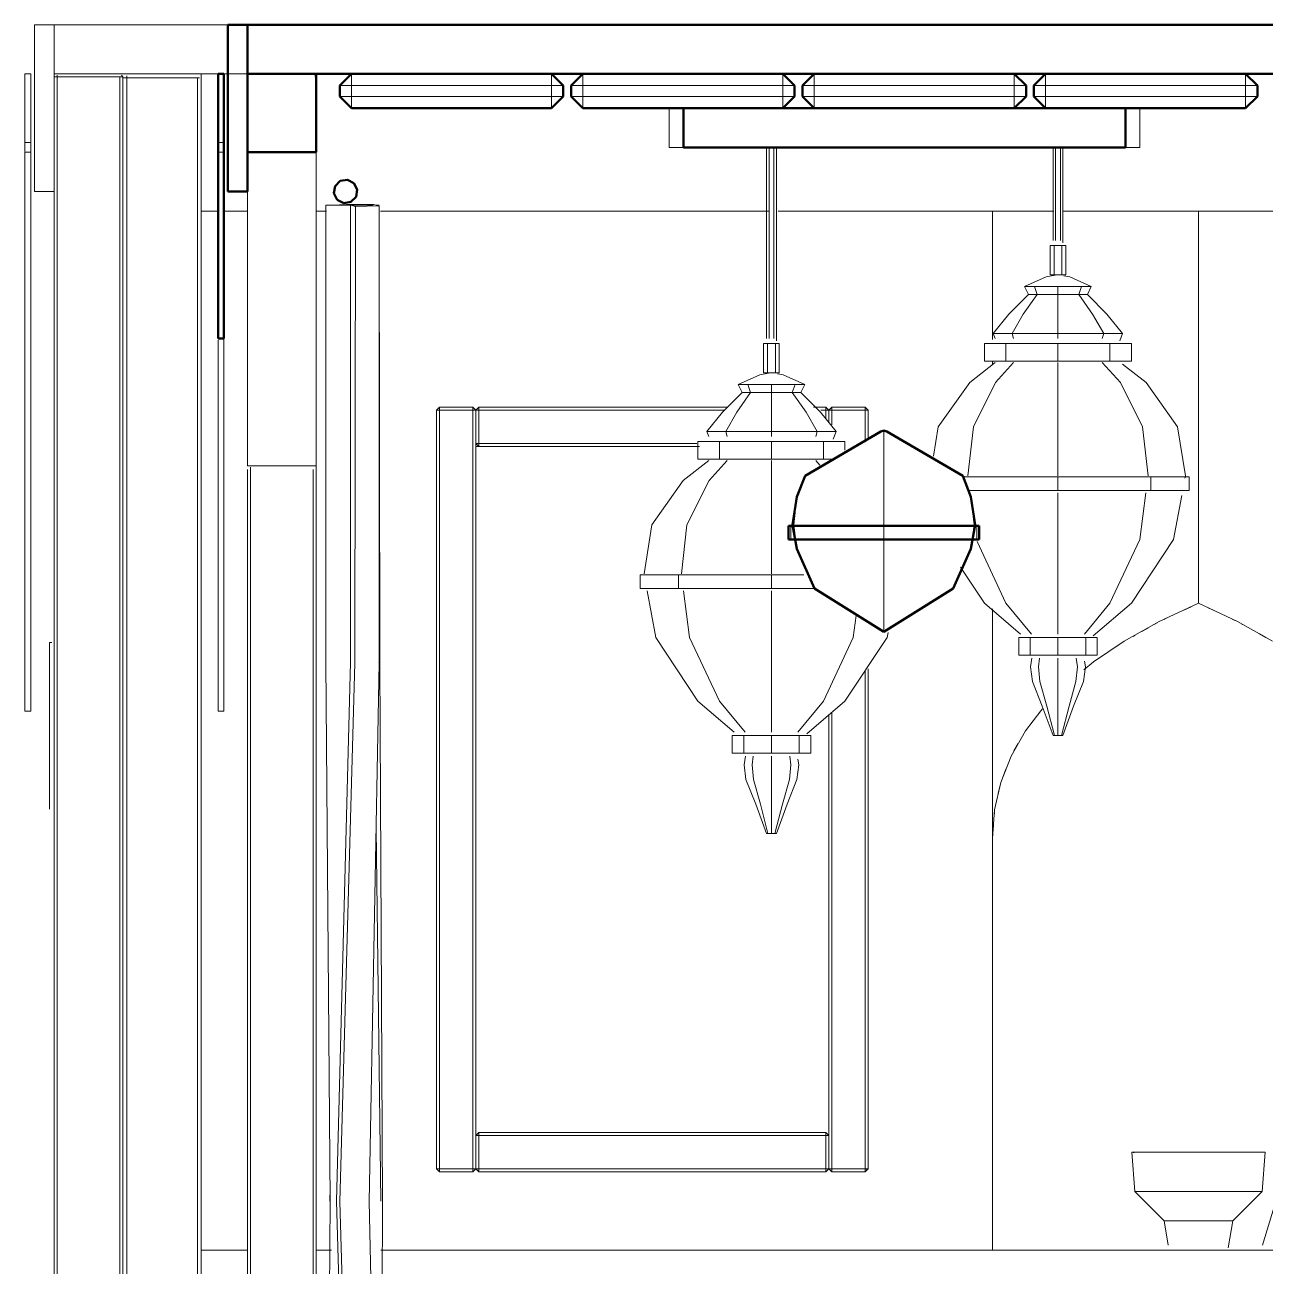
# Model space of a CAD drawing. Header units: metres. Extents: x 10 to 831, y 10 to 584.
# Drawn here: x 300.1 to 363.4, y 174.2 to 237.5 of the extents above; entities that cross this region are included whole.
import ezdxf

# ---------------------------------------------------------------- set-up
doc = ezdxf.new("R2010")
doc.units = ezdxf.units.M
doc.layers.add('CUT', color=7, linetype='Continuous', lineweight=50)
doc.layers.add('VIS', color=8, linetype='Continuous', lineweight=13)

msp = doc.modelspace()

# ---------------------------------------------------------------- linework, layer by layer
at = {"layer": 'CUT'}
for p, q in [((310.5, 229), (310.5, 237.5)), ((310.5, 237.5), (311.5, 237.5)), ((311.5, 237.5), (311.5, 229)), ((380, 237.5), (311.5, 237.5)), ((311.5, 237.5), (311.5, 235)), ((310, 235), (310, 221.5)), ((310.3, 235), (310, 235)), ((310.3, 221.5), (310.3, 235)), ((311.5, 235), (311.5, 231)), ((315, 235), (311.5, 235)), ((311.5, 231), (311.5, 235)), ((311.5, 235), (315, 235)), ((311.5, 235), (380, 235)), ((315, 231), (315, 235)), ((315, 235), (315, 231)), ((316.8, 235), (316.2, 234.4)), ((327, 235), (316.8, 235)), ((327.6, 234.4), (327, 235)), ((328, 234.4), (328.6, 235)), ((328.6, 235), (338.8, 235)), ((338.8, 235), (339.4, 234.4)), ((339.8, 234.4), (340.4, 235)), ((340.4, 235), (350.6, 235)), ((350.6, 235), (351.2, 234.4)), ((352.2, 235), (351.6, 234.4)), ((362.4, 235), (352.2, 235)), ((363, 234.4), (362.4, 235)), ((316.2, 234.4), (316.2, 233.85)), ((327.6, 233.85), (327.6, 234.4)), ((328, 233.85), (328, 234.4)), ((339.4, 234.4), (339.4, 233.85)), ((339.8, 233.85), (339.8, 234.4)), ((351.2, 234.4), (351.2, 233.85)), ((351.6, 234.4), (351.6, 233.85)), ((363, 233.85), (363, 234.4)), ((316.2, 233.85), (316.8, 233.25)), ((327, 233.25), (327.6, 233.85)), ((328.6, 233.25), (328, 233.85)), ((339.4, 233.85), (338.8, 233.25)), ((340.4, 233.25), (339.8, 233.85)), ((351.2, 233.85), (350.6, 233.25)), ((351.6, 233.85), (352.2, 233.25)), ((362.4, 233.25), (363, 233.85)), ((316.8, 233.25), (327, 233.25)), ((338.8, 233.25), (328.6, 233.25)), ((333.734, 231.25), (333.734, 233.25)), ((333.734, 233.25), (333.918, 233.25)), ((333.918, 233.25), (334.213, 233.25)), ((334.213, 233.25), (334.492, 233.25)), ((334.492, 233.25), (337.468, 233.25)), ((337.468, 233.25), (344.204, 233.25)), ((350.6, 233.25), (340.4, 233.25)), ((344.204, 233.25), (354.287, 233.25)), ((352.2, 233.25), (362.4, 233.25)), ((354.287, 233.25), (355.111, 233.25)), ((355.111, 233.25), (355.661, 233.25)), ((355.661, 233.25), (356.082, 233.25)), ((356.082, 233.25), (356.266, 233.25)), ((356.266, 233.25), (356.266, 231.25)), ((333.796, 231.25), (333.734, 231.25)), ((334.213, 231.25), (333.796, 231.25)), ((334.657, 231.25), (334.213, 231.25)), ((337, 231.25), (334.657, 231.25)), ((353, 231.25), (337, 231.25)), ((355.343, 231.25), (353, 231.25)), ((355.787, 231.25), (355.343, 231.25)), ((356.204, 231.25), (355.787, 231.25)), ((356.266, 231.25), (356.204, 231.25)), ((311.5, 231), (315, 231)), ((315, 231), (311.5, 231)), ((315.965, 229.273), (315.907, 228.906)), ((316.228, 229.535), (315.965, 229.273)), ((316.594, 229.593), (316.228, 229.535)), ((316.924, 229.424), (316.594, 229.593)), ((317.093, 229.094), (316.924, 229.424)), ((311.5, 229), (310.5, 229)), ((315.907, 228.906), (316.076, 228.576)), ((316.076, 228.576), (316.406, 228.407)), ((316.772, 228.466), (317.035, 228.727)), ((317.035, 228.727), (317.093, 229.094)), ((316.406, 228.407), (316.772, 228.466)), ((310, 221.5), (310.3, 221.5)), ((339.933, 214.5), (343.796, 216.75)), ((343.796, 216.75), (343.952, 216.801)), ((343.952, 216.801), (344.109, 216.75)), ((344.109, 216.75), (347.971, 214.5)), ((339.517, 213.423), (339.933, 214.5)), ((347.971, 214.5), (348.387, 213.423)), ((339.289, 212), (339.517, 213.423)), ((348.387, 213.423), (348.615, 212)), ((339.089, 211.25), (339.089, 211.95)), ((339.089, 211.95), (339.517, 211.95)), ((339.517, 210.766), (339.289, 212)), ((339.517, 211.95), (343.952, 211.95)), ((343.952, 211.95), (348.387, 211.95)), ((348.615, 212), (348.387, 210.766)), ((348.387, 211.95), (348.815, 211.95)), ((348.815, 211.95), (348.815, 211.25)), ((339.517, 211.25), (339.089, 211.25)), ((343.952, 211.25), (339.517, 211.25)), ((348.387, 211.25), (343.952, 211.25)), ((348.815, 211.25), (348.387, 211.25)), ((340.416, 208.75), (339.517, 210.766)), ((348.387, 210.766), (347.489, 208.75)), ((343.952, 206.536), (340.416, 208.75)), ((347.489, 208.75), (343.952, 206.536))]:
    msp.add_line(p, q, dxfattribs=at)
at = {"layer": 'VIS'}
for p, q in [((300.643, 237.5), (300.643, 229)), ((300.643, 237.5), (301.643, 237.5)), ((301.643, 237.5), (370.143, 237.5)), ((301.643, 237.5), (301.643, 235)), ((301.643, 237.5), (301.643, 237.5)), ((301.643, 229), (301.643, 237.5)), ((310.5, 229), (310.5, 237.5)), ((311.5, 237.5), (310.5, 237.5)), ((310.5, 237.5), (310.5, 237.5)), ((310.5, 229), (310.5, 237.5)), ((311.5, 237.5), (310.5, 237.5)), ((380, 237.5), (311.5, 237.5)), ((311.5, 235.278), (311.5, 237.5)), ((311.5, 237.5), (311.5, 237.5)), ((311.5, 235.25), (311.5, 237.5)), ((311.5, 237.5), (311.5, 237.5)), ((311.5, 229), (311.5, 237.5)), ((380, 237.5), (311.5, 237.5)), ((311.5, 235), (311.5, 237.5)), ((300.143, 231.5), (300.143, 235)), ((300.143, 235), (300.143, 235)), ((300.443, 235), (300.143, 235)), ((300.443, 235), (300.293, 235)), ((300.443, 231.5), (300.443, 235)), ((300.443, 235), (300.443, 235)), ((300.443, 235), (300.443, 235)), ((300.443, 235), (300.443, 235)), ((300.443, 235), (300.443, 235)), ((300.443, 235), (300.443, 235)), ((300.443, 235), (300.443, 235)), ((300.443, 235), (300.443, 235)), ((300.443, 235), (300.443, 235)), ((300.443, 235), (300.443, 235)), ((300.443, 235), (300.443, 235)), ((300.443, 235), (300.443, 235)), ((300.443, 235), (300.443, 231.5)), ((300.443, 235), (300.443, 235)), ((301.643, 235), (301.643, 235)), ((311.429, 235), (301.643, 235)), ((301.793, 234.85), (301.793, 234.925)), ((305.143, 234.85), (305.068, 234.925)), ((305.143, 234.85), (305.068, 234.925)), ((305.343, 234.8), (305.343, 234.9)), ((309.143, 235), (311.522, 235)), ((309.143, 235), (309.143, 228)), ((310, 235), (310, 221.5)), ((310, 235), (310, 235)), ((310, 235), (310, 235)), ((310, 235), (310, 235)), ((310, 235), (310, 235)), ((310, 235), (310, 235)), ((310, 235), (310, 235)), ((310, 235), (310, 231.5)), ((310.3, 235), (310, 235)), ((310.3, 235), (310, 235)), ((310.3, 235), (310.3, 221.5)), ((310.3, 235), (310.3, 235)), ((310.3, 235), (310.3, 235)), ((310.3, 235), (310.3, 235)), ((310.3, 235), (310.3, 235)), ((310.3, 235), (310.3, 235)), ((310.3, 235), (310.3, 231.5)), ((310.3, 235), (310.3, 235)), ((311.5, 235), (311.5, 235)), ((311.5, 235), (311.5, 231)), ((311.5, 235), (315, 235)), ((311.5, 231), (311.5, 235)), ((311.5, 235), (311.5, 235)), ((311.5, 235), (315, 235)), ((380, 235), (311.5, 235)), ((315, 235), (314.865, 235)), ((315, 234.85), (314.925, 234.925)), ((315, 231), (315, 235)), ((315, 217), (315, 235)), ((315, 235), (315, 235)), ((315, 235), (315, 231)), ((315.013, 235), (316.895, 235)), ((316.698, 235), (315.067, 235)), ((315.152, 235), (316.78, 235)), ((316.2, 234.4), (316.8, 235)), ((316.2, 234.4), (316.8, 235)), ((316.8, 235), (316.8, 234.4)), ((316.8, 235), (316.8, 235)), ((316.8, 235), (327, 235)), ((327, 235), (316.8, 235)), ((327, 235), (327.6, 234.4)), ((327, 234.4), (327, 235)), ((327, 235), (327, 235)), ((327.6, 234.4), (327, 235)), ((327.057, 235), (328.688, 235)), ((328.491, 235), (327.111, 235)), ((327.17, 235), (328.547, 235)), ((328, 234.4), (328.6, 235)), ((328, 234.4), (328.6, 235)), ((328.6, 235), (328.6, 234.4)), ((328.6, 235), (338.8, 235)), ((328.6, 235), (328.6, 235)), ((338.8, 235), (328.6, 235)), ((338.8, 235), (339.4, 234.4)), ((338.8, 234.4), (338.8, 235)), ((338.8, 235), (338.8, 235)), ((339.4, 234.4), (338.8, 235)), ((338.85, 235), (340.481, 235)), ((340.284, 235), (338.904, 235)), ((338.938, 235), (340.315, 235)), ((339.8, 234.4), (340.4, 235)), ((339.8, 234.4), (340.4, 235)), ((340.4, 235), (340.4, 234.4)), ((340.4, 235), (340.4, 235)), ((340.4, 235), (350.6, 235)), ((350.6, 235), (340.4, 235)), ((350.6, 235), (351.2, 234.4)), ((350.6, 234.4), (350.6, 235)), ((350.6, 235), (350.6, 235)), ((351.2, 234.4), (350.6, 235)), ((350.643, 235), (352.274, 235)), ((352.077, 235), (350.697, 235)), ((350.705, 235), (352.082, 235)), ((351.6, 234.4), (352.2, 235)), ((351.6, 234.4), (352.2, 235)), ((352.2, 235), (352.2, 234.4)), ((352.2, 235), (352.2, 235)), ((352.2, 235), (362.4, 235)), ((362.4, 235), (352.2, 235)), ((362.4, 235), (363, 234.4)), ((362.4, 234.4), (362.4, 235)), ((362.4, 235), (362.4, 235)), ((363, 234.4), (362.4, 235)), ((362.436, 235), (364.067, 235)), ((362.473, 235), (364.1, 235)), ((363.87, 235), (362.49, 235)), ((301.643, 234.85), (301.793, 234.85)), ((301.643, 234.85), (301.643, 125.15)), ((301.793, 234.85), (304.993, 234.85)), ((301.793, 125.15), (301.793, 234.85)), ((304.993, 234.85), (305.143, 234.85)), ((304.993, 234.85), (304.993, 125.15)), ((305.143, 234.85), (305.068, 234.85)), ((305.143, 234.85), (305.068, 234.85)), ((305.143, 234.85), (305.143, 234.85)), ((305.143, 125.15), (305.143, 234.85)), ((305.143, 234.85), (305.143, 234.725)), ((305.143, 234.85), (305.143, 234.85)), ((305.143, 234.85), (305.143, 234.725)), ((305.143, 234.8), (305.343, 234.8)), ((305.143, 234.8), (305.143, 125.2)), ((305.343, 234.8), (308.943, 234.8)), ((305.343, 125.2), (305.343, 234.8)), ((308.943, 234.8), (309.043, 234.8)), ((308.943, 234.8), (308.943, 125.2)), ((315, 234.85), (314.925, 234.85)), ((315, 234.85), (315, 234.85)), ((315, 234.85), (315, 125.15)), ((315, 125.15), (315, 234.85)), ((316.8, 234.4), (316.2, 234.4)), ((316.2, 233.85), (316.2, 234.4)), ((316.2, 234.4), (316.2, 234.4)), ((316.2, 233.85), (316.2, 234.4)), ((316.4, 234.6), (316.3, 234.5)), ((316.4, 234.6), (316.3, 234.5)), ((316.4, 234.6), (316.5, 234.7)), ((316.4, 234.6), (316.5, 234.7)), ((327, 234.4), (316.8, 234.4)), ((316.8, 234.4), (316.8, 233.85)), ((327.6, 234.4), (327, 234.4)), ((327, 233.85), (327, 234.4)), ((327.6, 234.4), (327.3, 234.7)), ((327.6, 234.4), (327.3, 234.7)), ((327.4, 234.6), (327.6, 234.4)), ((327.4, 234.6), (327.6, 234.4)), ((327.6, 234.4), (327.5, 234.4)), ((327.6, 234.4), (327.5, 234.4)), ((327.6, 234.4), (327.6, 233.85)), ((327.6, 234.4), (327.6, 234.4)), ((327.6, 234.4), (327.6, 233.85)), ((327.6, 234.4), (327.6, 234.4)), ((327.6, 233.85), (327.6, 234.4)), ((327.6, 234.4), (327.6, 234.4)), ((327.6, 233.85), (327.6, 234.4)), ((327.6, 234.4), (327.6, 233.85)), ((327.6, 233.85), (327.6, 234.4)), ((328.6, 234.4), (328, 234.4)), ((328, 233.85), (328, 234.4)), ((328, 234.4), (328, 234.4)), ((328, 233.85), (328, 234.4)), ((328.2, 234.6), (328.1, 234.5)), ((328.2, 234.6), (328.1, 234.5)), ((328.2, 234.6), (328.3, 234.7)), ((328.2, 234.6), (328.3, 234.7)), ((328.6, 234.4), (328.6, 233.85)), ((338.8, 234.4), (328.6, 234.4)), ((339.4, 234.4), (338.8, 234.4)), ((338.8, 233.85), (338.8, 234.4)), ((339.4, 234.4), (339.1, 234.7)), ((339.4, 234.4), (339.1, 234.7)), ((339.2, 234.6), (339.4, 234.4)), ((339.2, 234.6), (339.4, 234.4)), ((339.4, 234.4), (339.3, 234.4)), ((339.4, 234.4), (339.3, 234.4)), ((339.4, 234.4), (339.4, 234.4)), ((339.4, 234.4), (339.4, 233.85)), ((339.4, 233.85), (339.4, 234.4)), ((339.4, 234.4), (339.4, 233.85)), ((339.4, 234.4), (339.4, 234.4)), ((339.4, 234.4), (339.4, 233.85)), ((339.4, 234.4), (339.4, 234.4)), ((339.4, 233.85), (339.4, 234.4)), ((339.4, 233.85), (339.4, 234.4)), ((340.4, 234.4), (339.8, 234.4)), ((339.8, 233.85), (339.8, 234.4)), ((339.8, 234.4), (339.8, 234.4)), ((339.8, 233.85), (339.8, 234.4)), ((340, 234.6), (339.9, 234.5)), ((340, 234.6), (339.9, 234.5)), ((340, 234.6), (340.1, 234.7)), ((340, 234.6), (340.1, 234.7)), ((350.6, 234.4), (340.4, 234.4)), ((340.4, 234.4), (340.4, 233.85)), ((351.2, 234.4), (350.6, 234.4)), ((350.6, 233.85), (350.6, 234.4)), ((351.2, 234.4), (350.9, 234.7)), ((351.2, 234.4), (350.9, 234.7)), ((351, 234.6), (351.2, 234.4)), ((351, 234.6), (351.2, 234.4)), ((351.2, 234.4), (351.1, 234.4)), ((351.2, 234.4), (351.1, 234.4)), ((351.2, 234.4), (351.2, 234.4)), ((351.2, 234.4), (351.2, 233.85)), ((351.2, 234.4), (351.2, 234.4)), ((351.2, 234.4), (351.2, 233.85)), ((351.2, 233.85), (351.2, 234.4)), ((351.2, 233.85), (351.2, 234.4)), ((351.2, 234.4), (351.2, 233.85)), ((351.2, 234.4), (351.2, 234.4)), ((351.2, 233.85), (351.2, 234.4)), ((352.2, 234.4), (351.6, 234.4)), ((351.6, 233.85), (351.6, 234.4)), ((351.6, 234.4), (351.6, 234.4)), ((351.6, 233.85), (351.6, 234.4)), ((351.8, 234.6), (351.7, 234.5)), ((351.8, 234.6), (351.7, 234.5)), ((351.8, 234.6), (351.9, 234.7)), ((351.8, 234.6), (351.9, 234.7)), ((362.4, 234.4), (352.2, 234.4)), ((352.2, 234.4), (352.2, 233.85)), ((363, 234.4), (362.4, 234.4)), ((362.4, 233.85), (362.4, 234.4)), ((363, 234.4), (362.7, 234.7)), ((363, 234.4), (362.7, 234.7)), ((362.8, 234.6), (363, 234.4)), ((362.8, 234.6), (363, 234.4)), ((363, 234.4), (362.9, 234.4)), ((363, 234.4), (362.9, 234.4)), ((363, 234.4), (363, 233.85)), ((363, 234.4), (363, 234.4)), ((363, 234.4), (363, 234.4)), ((363, 234.4), (363, 233.85)), ((363, 233.85), (363, 234.4)), ((363, 234.4), (363, 234.4)), ((363, 234.4), (363, 233.85)), ((363, 233.85), (363, 234.4)), ((363, 233.85), (363, 234.4)), ((316.8, 233.25), (316.2, 233.85)), ((316.2, 233.85), (316.8, 233.85)), ((316.2, 233.85), (316.2, 233.85)), ((316.2, 233.85), (316.8, 233.25)), ((316.4, 233.65), (316.3, 233.75)), ((316.4, 233.65), (316.3, 233.75)), ((316.4, 233.65), (316.5, 233.55)), ((316.4, 233.65), (316.5, 233.55)), ((316.8, 233.85), (316.8, 233.25)), ((316.8, 233.85), (327, 233.85)), ((327, 233.25), (327, 233.85)), ((327, 233.85), (327.6, 233.85)), ((327.6, 233.85), (327, 233.25)), ((327.6, 233.85), (327, 233.25)), ((327.6, 233.85), (327.3, 233.55)), ((327.6, 233.85), (327.3, 233.55)), ((327.4, 233.65), (327.6, 233.85)), ((327.4, 233.65), (327.6, 233.85)), ((327.6, 233.85), (327.5, 233.85)), ((327.6, 233.85), (327.5, 233.85)), ((327.6, 233.85), (327.6, 233.85)), ((327.6, 233.85), (327.6, 233.85)), ((327.6, 233.85), (327.6, 233.85)), ((328.6, 233.25), (328, 233.85)), ((328, 233.85), (328.6, 233.85)), ((328, 233.85), (328, 233.85)), ((328, 233.85), (328.6, 233.25)), ((328.2, 233.65), (328.1, 233.75)), ((328.2, 233.65), (328.1, 233.75)), ((328.2, 233.65), (328.3, 233.55)), ((328.2, 233.65), (328.3, 233.55)), ((328.6, 233.85), (328.6, 233.25)), ((328.6, 233.85), (338.8, 233.85)), ((338.8, 233.25), (338.8, 233.85)), ((338.8, 233.85), (339.4, 233.85)), ((339.4, 233.85), (338.8, 233.25)), ((339.4, 233.85), (338.8, 233.25)), ((339.4, 233.85), (339.1, 233.55)), ((339.4, 233.85), (339.1, 233.55)), ((339.2, 233.65), (339.4, 233.85)), ((339.2, 233.65), (339.4, 233.85)), ((339.4, 233.85), (339.3, 233.85)), ((339.4, 233.85), (339.3, 233.85)), ((339.4, 233.85), (339.4, 233.85)), ((339.4, 233.85), (339.4, 233.85)), ((339.4, 233.85), (339.4, 233.85)), ((340.4, 233.25), (339.8, 233.85)), ((339.8, 233.85), (340.4, 233.85)), ((339.8, 233.85), (339.8, 233.85)), ((339.8, 233.85), (340.4, 233.25)), ((340, 233.65), (339.9, 233.75)), ((340, 233.65), (339.9, 233.75)), ((340, 233.65), (340.1, 233.55)), ((340, 233.65), (340.1, 233.55)), ((340.4, 233.85), (340.4, 233.25)), ((340.4, 233.85), (350.6, 233.85)), ((350.6, 233.25), (350.6, 233.85)), ((350.6, 233.85), (351.2, 233.85)), ((351.2, 233.85), (350.6, 233.25)), ((351.2, 233.85), (350.6, 233.25)), ((351.2, 233.85), (350.9, 233.55)), ((351.2, 233.85), (350.9, 233.55)), ((351, 233.65), (351.2, 233.85)), ((351, 233.65), (351.2, 233.85)), ((351.2, 233.85), (351.1, 233.85)), ((351.2, 233.85), (351.1, 233.85)), ((351.2, 233.85), (351.2, 233.85)), ((351.2, 233.85), (351.2, 233.85)), ((351.2, 233.85), (351.2, 233.85)), ((352.2, 233.25), (351.6, 233.85)), ((351.6, 233.85), (352.2, 233.85)), ((351.6, 233.85), (351.6, 233.85)), ((351.6, 233.85), (352.2, 233.25)), ((351.8, 233.65), (351.7, 233.75)), ((351.8, 233.65), (351.7, 233.75)), ((351.8, 233.65), (351.9, 233.55)), ((351.8, 233.65), (351.9, 233.55)), ((352.2, 233.85), (352.2, 233.25)), ((352.2, 233.85), (362.4, 233.85)), ((362.4, 233.25), (362.4, 233.85)), ((362.4, 233.85), (363, 233.85)), ((363, 233.85), (362.4, 233.25)), ((363, 233.85), (362.4, 233.25)), ((363, 233.85), (362.7, 233.55)), ((363, 233.85), (362.7, 233.55)), ((362.8, 233.65), (363, 233.85)), ((362.8, 233.65), (363, 233.85)), ((363, 233.85), (362.9, 233.85)), ((363, 233.85), (362.9, 233.85)), ((363, 233.85), (363, 233.85)), ((363, 233.85), (363, 233.85)), ((363, 233.85), (363, 233.85)), ((327, 233.25), (316.8, 233.25)), ((316.8, 233.25), (316.8, 233.25)), ((327, 233.25), (316.8, 233.25)), ((327, 233.25), (327, 233.25)), ((332.935, 233.25), (328.6, 233.25)), ((328.6, 233.25), (328.6, 233.25)), ((338.8, 233.25), (328.6, 233.25)), ((333, 231.25), (333, 233.25)), ((333, 233.25), (333.013, 233.25)), ((333.231, 233.25), (333, 233.25)), ((333.734, 233.25), (333.231, 233.25)), ((333.734, 233.25), (333.918, 233.25)), ((333.734, 231.25), (333.734, 233.25)), ((333.762, 233.25), (333.914, 233.25)), ((333.914, 233.25), (335.022, 233.25)), ((333.918, 233.25), (334.213, 233.25)), ((334.213, 233.25), (334.492, 233.25)), ((334.492, 233.25), (337.468, 233.25)), ((335.022, 233.25), (336.266, 233.25)), ((338.8, 233.25), (336.378, 233.25)), ((337.468, 233.25), (344.204, 233.25)), ((338.8, 233.25), (338.8, 233.25)), ((339.025, 233.25), (340.293, 233.25)), ((350.6, 233.25), (340.4, 233.25)), ((340.4, 233.25), (340.4, 233.25)), ((350.6, 233.25), (340.4, 233.25)), ((344.204, 233.25), (354.287, 233.25)), ((350.6, 233.25), (350.6, 233.25)), ((350.745, 233.25), (351.667, 233.25)), ((351.667, 233.25), (352.172, 233.25)), ((353.475, 233.25), (352.2, 233.25)), ((352.2, 233.25), (352.2, 233.25)), ((362.4, 233.25), (352.2, 233.25)), ((353.817, 233.25), (354.978, 233.25)), ((355.111, 233.25), (354.287, 233.25)), ((354.978, 233.25), (356.087, 233.25)), ((355.661, 233.25), (355.111, 233.25)), ((356.082, 233.25), (355.661, 233.25)), ((356.266, 233.25), (356.082, 233.25)), ((356.087, 233.25), (356.276, 233.25)), ((356.77, 233.25), (356.266, 233.25)), ((356.266, 231.25), (356.266, 233.25)), ((357, 233.25), (356.77, 233.25)), ((362.4, 233.25), (356.918, 233.25)), ((357, 233.25), (357, 231.25)), ((362.4, 233.25), (362.4, 233.25)), ((300.143, 231.043), (300.143, 231.5)), ((300.443, 231.5), (300.143, 231.5)), ((300.443, 231.5), (300.293, 231.5)), ((300.443, 228.912), (300.443, 231.5)), ((300.443, 231.5), (300.443, 228.912)), ((310, 231.5), (310, 231.005)), ((310.3, 231.5), (310, 231.5)), ((310.3, 231.5), (310.3, 228.912)), ((333, 231.25), (333.231, 231.25)), ((333.231, 231.25), (333.734, 231.25)), ((333.914, 231.25), (333.724, 231.25)), ((333.734, 231.25), (333.796, 231.25)), ((333.796, 231.25), (334.213, 231.25)), ((335.022, 231.25), (333.914, 231.25)), ((334.213, 231.25), (334.657, 231.25)), ((334.657, 231.25), (337, 231.25)), ((336.515, 231.25), (335.022, 231.25)), ((337.929, 231.25), (336.515, 231.25)), ((353, 231.25), (337, 231.25)), ((337.969, 221.5), (337.969, 231.25)), ((337.969, 231.25), (338.031, 231.25)), ((338.094, 231.25), (337.969, 231.25)), ((338.094, 221.5), (338.094, 231.25)), ((338.344, 231.25), (338.094, 231.25)), ((338.344, 221.5), (338.344, 231.25)), ((338.469, 231.25), (338.344, 231.25)), ((340.408, 231.25), (338.448, 231.25)), ((338.469, 231.25), (338.469, 221.375)), ((342.659, 231.25), (340.408, 231.25)), ((345, 231.25), (342.659, 231.25)), ((347.341, 231.25), (345, 231.25)), ((349.592, 231.25), (347.341, 231.25)), ((351.667, 231.25), (349.592, 231.25)), ((352.475, 231.25), (351.667, 231.25)), ((352.579, 226.5), (352.579, 231.25)), ((352.579, 231.25), (352.642, 231.25)), ((352.704, 231.25), (352.579, 231.25)), ((352.704, 226.5), (352.704, 231.25)), ((352.954, 231.25), (352.704, 231.25)), ((352.954, 226.5), (352.954, 231.25)), ((353.079, 231.25), (352.954, 231.25)), ((353.485, 231.25), (352.98, 231.25)), ((355.343, 231.25), (353, 231.25)), ((353.079, 231.25), (353.079, 226.375)), ((354.978, 231.25), (353.485, 231.25)), ((356.087, 231.25), (354.978, 231.25)), ((355.343, 231.25), (355.787, 231.25)), ((355.787, 231.25), (356.204, 231.25)), ((356.238, 231.25), (356.087, 231.25)), ((356.266, 231.25), (356.204, 231.25)), ((356.266, 231.25), (356.77, 231.25)), ((356.77, 231.25), (357, 231.25)), ((357, 231.25), (356.987, 231.25)), ((300.143, 231), (300.143, 202.5)), ((300.443, 231), (300.143, 231)), ((300.443, 231), (300.293, 231)), ((300.443, 231), (300.443, 231)), ((300.443, 231), (300.443, 202.5)), ((300.443, 228.983), (300.443, 231)), ((300.443, 231), (300.443, 231)), ((300.443, 231), (300.443, 231)), ((300.443, 231), (300.443, 228.1)), ((300.443, 231), (300.443, 231)), ((300.443, 231), (300.443, 231)), ((310, 231), (310, 228.1)), ((310, 231), (310.3, 231)), ((310.3, 231), (310.3, 231)), ((310.3, 231), (310.3, 228.1)), ((310.3, 231), (310.3, 231)), ((310.3, 231), (310.3, 231)), ((311.5, 231), (315, 231)), ((311.5, 229.745), (311.5, 231)), ((311.5, 231), (315, 231)), ((315, 231), (315, 229.745)), ((311.5, 228.414), (311.5, 229.745)), ((315, 229.745), (315, 228.414)), ((315.907, 228.906), (315.965, 229.273)), ((315.965, 229.273), (315.907, 228.906)), ((315.965, 229.273), (316.228, 229.535)), ((316.228, 229.535), (315.965, 229.273)), ((315.965, 229.273), (315.965, 229.273)), ((316.228, 229.535), (316.594, 229.593)), ((316.594, 229.593), (316.228, 229.535)), ((316.228, 229.535), (316.228, 229.535)), ((316.594, 229.593), (316.924, 229.424)), ((316.594, 229.593), (316.594, 229.593)), ((316.924, 229.424), (316.594, 229.593)), ((316.924, 229.424), (317.093, 229.094)), ((316.924, 229.424), (316.924, 229.424)), ((317.093, 229.094), (316.924, 229.424)), ((300.443, 226.5), (300.443, 228.912)), ((300.443, 228.912), (300.443, 226.5)), ((300.443, 202.5), (300.443, 228.856)), ((301.643, 229), (300.643, 229)), ((300.643, 229), (300.643, 229)), ((310.3, 228.912), (310.3, 226.5)), ((310.3, 202.5), (310.3, 228.856)), ((310.5, 229), (311.375, 229)), ((310.5, 229), (310.5, 229)), ((311.5, 229), (310.5, 229)), ((311.5, 229), (311.5, 229)), ((316.076, 228.576), (315.907, 228.906)), ((315.907, 228.906), (315.907, 228.906)), ((315.907, 228.906), (316.076, 228.576)), ((316.406, 228.407), (316.076, 228.576)), ((316.076, 228.576), (316.076, 228.576)), ((316.076, 228.576), (316.406, 228.407)), ((317.035, 228.727), (316.772, 228.466)), ((316.772, 228.466), (317.035, 228.727)), ((317.093, 229.094), (317.035, 228.727)), ((317.035, 228.727), (317.093, 229.094)), ((317.035, 228.727), (317.035, 228.727)), ((317.093, 229.094), (317.093, 229.094)), ((300.443, 202.5), (300.443, 228.1)), ((309.143, 228), (310.02, 228)), ((309.143, 228), (309.143, 175)), ((309.143, 228), (309.143, 228)), ((309.894, 228), (309.143, 228)), ((310, 228.132), (310, 226.5)), ((311.397, 228), (310.27, 228)), ((310.396, 228), (311.524, 228)), ((311.5, 227.007), (311.5, 228.414)), ((315, 228.414), (315, 227.007)), ((315.402, 228), (315.027, 228)), ((315.158, 228), (315.534, 228)), ((315.5, 205), (315.5, 228.3)), ((315.5, 228.3), (315.535, 228.3)), ((316.272, 228.3), (315.5, 228.3)), ((316.542, 228.339), (315.819, 228.303)), ((315.819, 228.303), (315.852, 228.302)), ((316.726, 228.3), (316.272, 228.3)), ((316.772, 228.466), (316.406, 228.407)), ((316.406, 228.407), (316.772, 228.466)), ((316.406, 228.407), (316.406, 228.407)), ((317.922, 228.334), (316.542, 228.339)), ((316.75, 205), (316.75, 228.3)), ((316.75, 228.3), (317.905, 228.3)), ((317.01, 228.239), (316.75, 228.3)), ((316.772, 228.466), (316.772, 228.466)), ((316.98, 204.942), (317.01, 228.239)), ((317.01, 228.239), (318.216, 228.274)), ((317.905, 228.3), (317.893, 228.3)), ((318.216, 228.274), (317.922, 228.334)), ((318.214, 228.3), (318.064, 228.301)), ((318.117, 228.296), (318.214, 228.3)), ((318.209, 204.966), (318.216, 228.274)), ((337.936, 228), (318.282, 228)), ((318.416, 228), (338.09, 228)), ((352.458, 228), (338.562, 228)), ((338.716, 228), (349.493, 228)), ((349.493, 228), (349.493, 228)), ((349.493, 221.469), (349.493, 228)), ((349.493, 221.449), (349.493, 228)), ((349.493, 228), (352.618, 228)), ((349.493, 228), (349.493, 228)), ((375.993, 228), (353.084, 228)), ((353.243, 228), (359.993, 228)), ((359.993, 228), (359.993, 208)), ((359.993, 228), (359.993, 228)), ((359.993, 208), (359.993, 228)), ((359.993, 228), (370.493, 228)), ((359.993, 228), (359.993, 228)), ((318.251, 204.996), (318.216, 227.423)), ((311.5, 225.522), (311.5, 227.007)), ((315, 227.007), (315, 225.522)), ((300.443, 224.429), (300.443, 226.5)), ((300.443, 226.5), (300.443, 224.429)), ((300.443, 226.46), (300.443, 202.5)), ((310, 226.5), (310, 224.429)), ((310.3, 226.5), (310.3, 224.429)), ((310.3, 226.46), (310.3, 202.5)), ((352.429, 224.75), (352.429, 226.25)), ((352.429, 226.25), (352.529, 226.25)), ((352.629, 226.25), (352.429, 226.25)), ((352.629, 224.75), (352.629, 226.25)), ((353.029, 226.25), (352.629, 226.25)), ((353.029, 224.75), (353.029, 226.25)), ((353.229, 226.25), (353.029, 226.25)), ((353.229, 226.25), (353.229, 224.75)), ((311.5, 223.96), (311.5, 225.522)), ((315, 225.522), (315, 223.96)), ((300.443, 222.84), (300.443, 224.429)), ((300.443, 224.429), (300.443, 222.84)), ((310, 224.429), (310, 222.84)), ((310.3, 224.429), (310.3, 222.84)), ((351.129, 224.15), (352.229, 224.65)), ((351.329, 223.75), (351.129, 224.15)), ((351.129, 224.15), (351.179, 224.15)), ((351.627, 224.15), (351.129, 224.15)), ((351.768, 223.75), (351.627, 224.15)), ((352.829, 224.15), (351.627, 224.15)), ((352.229, 224.65), (352.679, 224.725)), ((352.429, 224.75), (352.629, 224.75)), ((352.629, 224.75), (353.029, 224.75)), ((352.829, 223.75), (352.829, 224.15)), ((354.031, 224.15), (352.829, 224.15)), ((353.029, 224.75), (353.229, 224.75)), ((353.229, 224.75), (353.129, 224.75)), ((353.129, 224.7), (353.429, 224.65)), ((353.429, 224.65), (354.529, 224.15)), ((353.89, 223.75), (354.031, 224.15)), ((354.529, 224.15), (354.031, 224.15)), ((354.529, 224.15), (354.329, 223.75)), ((311.5, 222.322), (311.5, 223.96)), ((315, 223.96), (315, 222.322)), ((350.329, 222.75), (351.329, 223.75)), ((351.061, 222.75), (351.768, 223.75)), ((351.329, 223.75), (351.384, 223.75)), ((351.768, 223.75), (351.329, 223.75)), ((352.829, 223.75), (351.768, 223.75)), ((352.829, 222.75), (352.829, 223.75)), ((353.89, 223.75), (352.829, 223.75)), ((354.597, 222.75), (353.89, 223.75)), ((354.329, 223.75), (353.89, 223.75)), ((354.329, 223.75), (355.329, 222.75)), ((300.443, 221.841), (300.443, 222.84)), ((300.443, 222.84), (300.443, 221.841)), ((310, 222.84), (310, 221.841)), ((310.3, 222.84), (310.3, 221.841)), ((311.5, 220.606), (311.5, 222.322)), ((315, 222.322), (315, 220.606)), ((349.529, 221.75), (350.329, 222.75)), ((350.496, 221.75), (351.061, 222.75)), ((352.829, 221.75), (352.829, 222.75)), ((355.163, 221.75), (354.597, 222.75)), ((355.329, 222.75), (356.129, 221.75)), ((300.443, 221.5), (300.443, 221.841)), ((300.443, 221.841), (300.443, 221.5)), ((310, 221.841), (310, 221.5)), ((310.3, 221.841), (310.3, 221.5)), ((349.629, 221.5), (349.529, 221.75)), ((349.529, 221.75), (349.577, 221.75)), ((350.496, 221.75), (349.529, 221.75)), ((350.566, 221.5), (350.496, 221.75)), ((352.829, 221.75), (350.496, 221.75)), ((352.829, 221.5), (352.829, 221.75)), ((355.163, 221.75), (352.829, 221.75)), ((355.092, 221.5), (355.163, 221.75)), ((356.129, 221.75), (355.163, 221.75)), ((356.129, 221.75), (355.979, 221.375)), ((310, 221.5), (310.3, 221.5)), ((310, 221.416), (310, 202.5)), ((337.819, 219.75), (337.819, 221.25)), ((337.819, 221.25), (337.919, 221.25)), ((338.019, 221.25), (337.819, 221.25)), ((338.019, 219.75), (338.019, 221.25)), ((338.419, 221.25), (338.019, 221.25)), ((338.419, 219.75), (338.419, 221.25)), ((338.619, 221.25), (338.419, 221.25)), ((338.619, 221.25), (338.619, 219.75)), ((349.079, 220.35), (349.079, 221.25)), ((349.079, 221.25), (349.129, 221.25)), ((350.177, 221.25), (349.079, 221.25)), ((350.177, 220.35), (350.177, 221.25)), ((352.829, 221.25), (350.177, 221.25)), ((352.829, 220.35), (352.829, 221.25)), ((355.481, 221.25), (352.829, 221.25)), ((355.481, 220.35), (355.481, 221.25)), ((356.579, 221.25), (355.481, 221.25)), ((356.579, 221.25), (356.579, 220.35)), ((311.5, 218.815), (311.5, 220.606)), ((315, 220.606), (315, 218.815)), ((349.079, 220.35), (350.177, 220.35)), ((349.493, 220.214), (349.493, 220.339)), ((350.177, 220.35), (352.829, 220.35)), ((352.829, 220.35), (355.481, 220.35)), ((355.481, 220.35), (356.579, 220.35)), ((356.579, 220.35), (356.529, 220.35)), ((337.619, 219.65), (338.069, 219.725)), ((337.819, 219.75), (338.019, 219.75)), ((338.019, 219.75), (338.419, 219.75)), ((338.419, 219.75), (338.619, 219.75)), ((338.619, 219.75), (338.519, 219.75)), ((348.329, 219.25), (349.629, 220.272)), ((349.493, 220.189), (349.493, 220.315)), ((349.647, 219.25), (350.566, 220.272)), ((352.829, 219.25), (352.829, 220.272)), ((356.011, 219.25), (355.092, 220.272)), ((356.129, 220.193), (357.329, 219.25)), ((336.519, 219.15), (337.619, 219.65)), ((336.719, 218.75), (336.519, 219.15)), ((336.519, 219.15), (336.569, 219.15)), ((337.017, 219.15), (336.519, 219.15)), ((337.158, 218.75), (337.017, 219.15)), ((338.219, 219.15), (337.017, 219.15)), ((338.219, 218.75), (338.219, 219.15)), ((339.421, 219.15), (338.219, 219.15)), ((338.519, 219.7), (338.819, 219.65)), ((338.819, 219.65), (339.919, 219.15)), ((339.28, 218.75), (339.421, 219.15)), ((339.919, 219.15), (339.421, 219.15)), ((339.919, 219.15), (339.719, 218.75)), ((346.729, 217), (348.329, 219.25)), ((348.516, 217), (349.647, 219.25)), ((352.829, 217), (352.829, 219.25)), ((357.142, 217), (356.011, 219.25)), ((357.329, 219.25), (358.929, 217)), ((311.5, 216.946), (311.5, 218.815)), ((315, 218.815), (315, 216.946)), ((335.719, 217.75), (336.719, 218.75)), ((336.451, 217.75), (337.158, 218.75)), ((336.719, 218.75), (336.774, 218.75)), ((337.158, 218.75), (336.719, 218.75)), ((338.219, 218.75), (337.158, 218.75)), ((338.219, 217.75), (338.219, 218.75)), ((339.28, 218.75), (338.219, 218.75)), ((339.987, 217.75), (339.28, 218.75)), ((339.719, 218.75), (339.28, 218.75)), ((339.719, 218.75), (340.719, 217.75)), ((321.293, 218), (321.143, 217.85)), ((321.143, 217.85), (321.293, 217.85)), ((321.143, 217.85), (321.143, 179.15)), ((321.293, 217.85), (321.293, 218)), ((321.293, 218), (321.293, 218)), ((322.993, 218), (321.293, 218)), ((321.293, 217.85), (322.993, 217.85)), ((321.293, 179.15), (321.293, 217.85)), ((322.993, 218), (322.993, 217.85)), ((323.143, 217.85), (322.993, 218)), ((322.993, 217.85), (323.143, 217.85)), ((322.993, 217.85), (322.993, 179.15)), ((323.293, 218), (323.143, 217.85)), ((323.143, 217.85), (323.143, 217.85)), ((323.143, 179.15), (323.143, 217.85)), ((323.143, 217.85), (323.293, 217.85)), ((323.143, 217.85), (323.143, 216.15)), ((323.293, 217.85), (323.293, 218)), ((335.936, 218), (323.293, 218)), ((323.293, 218), (323.293, 218)), ((323.293, 217.85), (335.81, 217.85)), ((323.293, 216.15), (323.293, 217.85)), ((340.993, 218), (340.361, 218)), ((340.74, 217.85), (340.993, 217.85)), ((340.993, 218), (340.993, 217.85)), ((341.143, 217.85), (340.993, 218)), ((340.993, 217.85), (341.143, 217.85)), ((340.993, 217.85), (340.993, 217.425)), ((341.293, 218), (341.143, 217.85)), ((341.143, 217.85), (341.293, 217.85)), ((341.143, 217.85), (341.143, 217.222)), ((341.143, 217.85), (341.143, 217.85)), ((341.143, 217.284), (341.143, 217.85)), ((341.293, 217.85), (341.293, 218)), ((342.993, 218), (341.293, 218)), ((341.293, 218), (341.293, 218)), ((341.293, 217.096), (341.293, 217.85)), ((341.293, 217.85), (342.993, 217.85)), ((342.993, 218), (342.993, 217.85)), ((343.143, 217.85), (342.993, 218)), ((342.993, 217.85), (343.143, 217.85)), ((342.993, 217.85), (342.993, 216.216)), ((343.143, 217.85), (343.068, 217.85)), ((343.143, 217.85), (343.143, 217.85)), ((343.143, 217.85), (343.143, 216.468)), ((343.143, 216.594), (343.143, 217.85)), ((334.919, 216.75), (335.719, 217.75)), ((335.886, 216.75), (336.451, 217.75)), ((338.219, 216.75), (338.219, 217.75)), ((340.552, 216.75), (339.987, 217.75)), ((340.719, 217.75), (341.519, 216.75)), ((311.5, 215), (311.5, 216.946)), ((315, 216.946), (315, 215)), ((335.019, 216.5), (334.919, 216.75)), ((334.919, 216.75), (334.967, 216.75)), ((335.886, 216.75), (334.919, 216.75)), ((335.956, 216.5), (335.886, 216.75)), ((338.219, 216.75), (335.886, 216.75)), ((338.219, 216.5), (338.219, 216.75)), ((340.552, 216.75), (338.219, 216.75)), ((339.933, 214.5), (343.796, 216.75)), ((340.482, 216.5), (340.552, 216.75)), ((341.519, 216.75), (340.552, 216.75)), ((341.519, 216.75), (341.369, 216.375)), ((343.796, 216.75), (343.952, 216.801)), ((343.952, 216.75), (343.952, 216.801)), ((344.109, 216.75), (343.952, 216.801)), ((343.952, 214.5), (343.952, 216.75)), ((347.971, 214.5), (344.109, 216.75)), ((346.489, 215.5), (346.729, 217)), ((348.233, 214.5), (348.516, 217)), ((352.829, 214.5), (352.829, 217)), ((357.425, 214.5), (357.142, 217)), ((358.929, 217), (359.329, 214.5)), ((323.293, 216.15), (323.143, 216.15)), ((323.143, 216.15), (323.293, 216)), ((323.143, 216.15), (323.143, 216.15)), ((323.143, 216.091), (323.143, 215.966)), ((323.143, 216), (323.143, 181)), ((323.143, 216), (323.268, 216)), ((323.293, 216), (323.293, 216.15)), ((334.419, 216.15), (323.293, 216.15)), ((323.293, 216), (334.545, 216)), ((334.469, 215.35), (334.469, 216.25)), ((334.469, 216.25), (334.519, 216.25)), ((335.567, 216.25), (334.469, 216.25)), ((335.567, 215.35), (335.567, 216.25)), ((338.219, 216.25), (335.567, 216.25)), ((338.219, 215.35), (338.219, 216.25)), ((340.871, 216.25), (338.219, 216.25)), ((340.871, 215.35), (340.871, 216.25)), ((341.969, 216.25), (340.871, 216.25)), ((341.969, 216.25), (341.969, 215.8)), ((333.719, 214.25), (335.019, 215.272)), ((334.469, 215.35), (335.567, 215.35)), ((335.037, 214.25), (335.956, 215.272)), ((335.567, 215.35), (338.219, 215.35)), ((338.219, 215.35), (340.871, 215.35)), ((338.219, 214.25), (338.219, 215.272)), ((340.694, 215.036), (340.482, 215.272)), ((340.871, 215.35), (341.42, 215.35)), ((311.5, 215), (315, 215)), ((311.5, 214.814), (311.5, 125.15)), ((311.65, 125.15), (311.65, 214.939)), ((314.85, 214.814), (314.85, 125.15)), ((315, 215), (315, 215.125)), ((332.119, 212), (333.719, 214.25)), ((333.906, 212), (335.037, 214.25)), ((338.219, 212), (338.219, 214.25)), ((339.517, 213.423), (339.933, 214.5)), ((343.952, 212), (343.952, 214.5)), ((348.091, 214.45), (347.944, 214.45)), ((347.971, 214.5), (348.387, 213.423)), ((352.829, 214.45), (348.091, 214.45)), ((352.829, 213.75), (352.829, 214.45)), ((357.567, 214.45), (352.829, 214.45)), ((357.567, 213.75), (357.567, 214.45)), ((359.529, 214.45), (357.567, 214.45)), ((359.329, 214.5), (359.306, 214.375)), ((359.529, 214.45), (359.529, 213.75)), ((339.289, 212), (339.517, 213.423)), ((339.356, 212), (339.517, 213.423)), ((348.328, 213.75), (352.829, 213.75)), ((348.363, 213.5), (348.347, 213.625)), ((348.548, 212), (348.387, 213.423)), ((348.615, 212), (348.387, 213.423)), ((352.829, 213.75), (357.567, 213.75)), ((352.829, 211.25), (352.829, 213.625)), ((357.001, 211.25), (357.311, 213.625)), ((357.567, 213.75), (359.529, 213.75)), ((359.144, 213.5), (358.729, 211.25)), ((359.529, 213.75), (359.48, 213.75)), ((331.719, 209.5), (332.119, 212)), ((333.623, 209.5), (333.906, 212)), ((338.219, 209.5), (338.219, 212)), ((339.089, 211.95), (339.215, 211.95)), ((339.089, 211.95), (339.517, 211.95)), ((339.089, 211.25), (339.089, 211.95)), ((339.215, 211.25), (339.215, 211.95)), ((339.215, 211.95), (339.333, 211.95)), ((339.289, 212), (339.517, 210.766)), ((339.517, 210.766), (339.356, 212)), ((339.517, 211.95), (343.952, 211.95)), ((343.952, 208.75), (343.952, 212)), ((343.952, 211.95), (348.387, 211.95)), ((348.387, 210.766), (348.548, 212)), ((348.387, 210.766), (348.615, 212)), ((348.815, 211.95), (348.387, 211.95)), ((348.69, 211.25), (348.69, 211.95)), ((348.69, 211.95), (348.815, 211.95)), ((348.815, 211.25), (348.815, 211.95)), ((339.215, 211.25), (339.089, 211.25)), ((339.089, 211.25), (339.517, 211.25)), ((339.517, 211.25), (343.952, 211.25)), ((343.952, 211.25), (348.387, 211.25)), ((348.387, 211.25), (348.815, 211.25)), ((348.69, 211.25), (348.571, 211.25)), ((348.815, 211.25), (348.69, 211.25)), ((350.177, 208), (348.708, 211.142)), ((352.829, 208), (352.829, 211.25)), ((355.481, 208), (357.001, 211.25)), ((358.729, 211.25), (356.579, 208)), ((340.416, 208.75), (339.517, 210.766)), ((347.489, 208.75), (348.387, 210.766)), ((349.079, 208), (347.861, 209.841)), ((331.519, 208.75), (331.519, 209.45)), ((331.519, 209.45), (331.568, 209.45)), ((333.481, 209.45), (331.519, 209.45)), ((333.481, 208.75), (333.481, 209.45)), ((338.219, 209.45), (333.481, 209.45)), ((338.219, 208.75), (338.219, 209.45)), ((339.877, 209.45), (338.219, 209.45)), ((331.519, 208.75), (333.481, 208.75)), ((332.319, 206.25), (331.881, 208.625)), ((333.481, 208.75), (338.219, 208.75)), ((334.047, 206.25), (333.737, 208.625)), ((338.219, 208.75), (340.469, 208.75)), ((338.219, 206.25), (338.219, 208.625)), ((340.416, 208.75), (343.952, 206.536)), ((343.952, 206.536), (343.952, 208.75)), ((343.952, 206.536), (347.489, 208.75)), ((350.924, 206.425), (349.079, 208)), ((349.493, 196), (349.493, 207.716)), ((351.482, 206.425), (350.177, 208)), ((352.829, 206.425), (352.829, 208)), ((354.176, 206.425), (355.481, 208)), ((356.579, 208), (354.632, 206.338)), ((359.993, 208), (357.998, 207.059)), ((359.245, 207.647), (359.619, 207.823)), ((359.993, 208), (359.993, 208)), ((361.988, 207.059), (359.993, 208)), ((359.993, 208), (359.993, 208)), ((360.492, 207.765), (360.866, 207.589)), ((342.391, 206.25), (342.538, 207.375)), ((349.493, 175), (349.493, 207.529)), ((357.998, 207.059), (356.213, 206.061)), ((358.248, 207.177), (358.372, 207.236)), ((361.739, 207.177), (361.863, 207.118)), ((363.773, 206.061), (361.988, 207.059)), ((344.165, 206.5), (344.119, 206.25)), ((357.106, 206.56), (357.44, 206.747)), ((357.775, 206.935), (357.887, 206.997)), ((362.211, 206.935), (362.323, 206.872)), ((363.104, 206.435), (363.438, 206.248)), ((301.393, 206), (301.518, 206)), ((301.393, 206), (301.393, 197.5)), ((334.469, 203), (332.319, 206.25)), ((335.567, 203), (334.047, 206.25)), ((338.219, 203), (338.219, 206.25)), ((340.871, 203), (342.391, 206.25)), ((344.119, 206.25), (341.969, 203)), ((350.829, 205.35), (350.829, 206.25)), ((350.829, 206.25), (350.878, 206.25)), ((351.415, 206.25), (350.829, 206.25)), ((351.415, 205.35), (351.415, 206.25)), ((352.829, 206.25), (351.415, 206.25)), ((352.829, 205.35), (352.829, 206.25)), ((354.243, 206.25), (352.829, 206.25)), ((354.243, 205.35), (354.243, 206.25)), ((354.829, 206.25), (354.243, 206.25)), ((356.213, 206.061), (354.638, 205.005)), ((354.829, 206.25), (354.829, 205.35)), ((355.763, 205.759), (355.876, 205.834)), ((356.659, 206.31), (356.771, 206.373)), ((350.829, 205.35), (351.415, 205.35)), ((351.415, 205.35), (352.829, 205.35)), ((351.429, 204.75), (351.504, 205.2)), ((351.839, 204.75), (351.892, 205.2)), ((352.829, 205.35), (354.243, 205.35)), ((352.829, 204.75), (352.829, 205.2)), ((353.819, 204.75), (353.766, 205.2)), ((354.243, 205.35), (354.829, 205.35)), ((354.829, 205.35), (354.78, 205.35)), ((354.863, 205.156), (354.976, 205.231)), ((355.313, 205.457), (355.426, 205.533)), ((315.718, 177.5), (315.5, 205)), ((316.044, 177.5), (316.75, 205)), ((316.208, 177.483), (316.98, 204.942)), ((317.7, 177.489), (318.209, 204.966)), ((318.209, 204.966), (318.19, 204.97)), ((318.379, 177.5), (318.251, 204.996)), ((342.993, 204.531), (342.993, 179.15)), ((343.143, 179.15), (343.143, 204.657)), ((343.143, 204.531), (343.143, 179.15)), ((351.529, 204), (351.429, 204.75)), ((351.91, 204), (351.839, 204.75)), ((352.829, 204), (352.829, 204.75)), ((353.748, 204), (353.819, 204.75)), ((354.229, 204.75), (354.129, 204)), ((354.638, 205.005), (354.151, 204.607)), ((354.179, 205.05), (354.229, 204.75)), ((354.443, 204.846), (354.541, 204.925)), ((352.029, 202.75), (351.529, 204)), ((352.263, 202.75), (351.91, 204)), ((352.829, 202.75), (352.829, 204)), ((353.395, 202.75), (353.748, 204)), ((354.129, 204), (353.629, 202.75)), ((336.314, 201.425), (334.469, 203)), ((336.872, 201.425), (335.567, 203)), ((338.219, 201.425), (338.219, 203)), ((339.566, 201.425), (340.871, 203)), ((341.969, 203), (340.022, 201.338)), ((351.961, 202.515), (352.039, 202.618)), ((352.579, 201.25), (352.029, 202.75)), ((352.652, 201.25), (352.263, 202.75)), ((352.829, 201.25), (352.829, 202.75)), ((353.006, 201.25), (353.395, 202.75)), ((353.629, 202.75), (353.079, 201.25)), ((300.143, 202.5), (300.143, 202.5)), ((300.143, 202.5), (300.443, 202.5)), ((300.443, 202.5), (300.293, 202.5)), ((300.443, 202.5), (300.443, 202.5)), ((300.443, 202.5), (300.443, 202.5)), ((300.443, 202.5), (300.443, 202.5)), ((300.443, 202.5), (300.443, 202.5)), ((300.443, 202.5), (300.443, 202.5)), ((300.443, 202.5), (300.443, 202.5)), ((310, 202.5), (310, 202.5)), ((310.3, 202.5), (310, 202.5)), ((310.3, 202.5), (310.3, 202.5)), ((310.3, 202.5), (310.3, 202.5)), ((310.3, 202.5), (310.3, 202.5)), ((341.143, 202.269), (341.143, 179.15)), ((341.293, 179.15), (341.293, 202.395)), ((351.961, 202.515), (351.173, 201.491)), ((351.488, 201.901), (351.567, 202.003)), ((351.173, 201.491), (350.438, 200.205)), ((336.219, 200.35), (336.219, 201.25)), ((336.219, 201.25), (336.268, 201.25)), ((336.805, 201.25), (336.219, 201.25)), ((336.805, 200.35), (336.805, 201.25)), ((338.219, 201.25), (336.805, 201.25)), ((338.219, 200.35), (338.219, 201.25)), ((339.633, 201.25), (338.219, 201.25)), ((339.633, 200.35), (339.633, 201.25)), ((340.219, 201.25), (339.633, 201.25)), ((340.219, 201.25), (340.219, 200.35)), ((350.585, 200.462), (350.806, 200.848)), ((352.579, 201.25), (352.652, 201.25)), ((352.652, 201.25), (352.829, 201.25)), ((352.829, 201.25), (353.006, 201.25)), ((353.006, 201.25), (353.079, 201.25)), ((353.079, 201.25), (353.042, 201.25)), ((336.219, 200.35), (336.805, 200.35)), ((336.805, 200.35), (338.219, 200.35)), ((336.819, 199.75), (336.894, 200.2)), ((337.229, 199.75), (337.282, 200.2)), ((338.219, 200.35), (339.633, 200.35)), ((338.219, 199.75), (338.219, 200.2)), ((339.209, 199.75), (339.156, 200.2)), ((339.633, 200.35), (340.219, 200.35)), ((340.219, 200.35), (340.17, 200.35)), ((350.438, 200.205), (349.913, 198.861)), ((336.919, 199), (336.819, 199.75)), ((337.3, 199), (337.229, 199.75)), ((338.219, 199), (338.219, 199.75)), ((339.138, 199), (339.209, 199.75)), ((339.619, 199.75), (339.519, 199)), ((339.569, 200.05), (339.619, 199.75)), ((350.018, 199.13), (350.176, 199.533)), ((337.419, 197.75), (336.919, 199)), ((337.653, 197.75), (337.3, 199)), ((338.219, 197.75), (338.219, 199)), ((338.785, 197.75), (339.138, 199)), ((339.519, 199), (339.019, 197.75)), ((349.913, 198.861), (349.598, 197.459)), ((349.787, 198.3), (349.882, 198.721)), ((337.969, 196.25), (337.419, 197.75)), ((338.042, 196.25), (337.653, 197.75)), ((338.219, 196.25), (338.219, 197.75)), ((338.396, 196.25), (338.785, 197.75)), ((339.019, 197.75), (338.469, 196.25)), ((301.393, 197.5), (301.393, 197.5)), ((349.598, 197.459), (349.493, 196)), ((349.577, 197.168), (349.588, 197.314)), ((318.303, 177.507), (318.052, 196.471)), ((349.535, 196.584), (349.546, 196.73)), ((337.969, 196.25), (338.042, 196.25)), ((338.042, 196.25), (338.219, 196.25)), ((338.219, 196.25), (338.396, 196.25)), ((338.396, 196.25), (338.469, 196.25)), ((338.469, 196.25), (338.432, 196.25)), ((349.493, 175.251), (349.493, 195.974)), ((323.143, 181), (323.143, 181)), ((323.293, 181), (323.143, 180.85)), ((323.143, 180.909), (323.143, 180.784)), ((323.143, 180.85), (323.293, 180.85)), ((323.143, 180.85), (323.143, 179.15)), ((323.293, 180.85), (323.293, 181)), ((323.293, 181), (323.293, 181)), ((340.993, 181), (323.293, 181)), ((323.293, 179.15), (323.293, 180.85)), ((323.293, 180.85), (340.993, 180.85)), ((340.993, 181), (340.993, 180.85)), ((341.143, 180.85), (340.993, 181)), ((340.993, 180.85), (341.143, 180.85)), ((340.993, 180.85), (340.993, 179.15)), ((341.143, 179.15), (341.143, 180.85)), ((341.143, 180.85), (341.143, 180.85)), ((356.743, 178), (356.593, 180)), ((356.593, 180), (356.612, 180)), ((356.709, 180), (356.593, 180)), ((356.593, 180), (356.715, 179.964)), ((357.049, 180), (356.709, 180)), ((357.589, 180), (357.049, 180)), ((358.293, 180), (357.589, 180)), ((359.113, 180), (358.293, 180)), ((359.993, 180), (359.113, 180)), ((360.873, 180), (359.993, 180)), ((361.693, 180), (360.873, 180)), ((362.397, 180), (361.693, 180)), ((362.938, 180), (362.397, 180)), ((363.277, 180), (362.938, 180)), ((363.393, 180), (363.243, 178)), ((363.393, 180), (363.277, 180)), ((321.293, 179.15), (321.143, 179.15)), ((321.143, 179.15), (321.293, 179)), ((321.143, 179.15), (321.143, 179.15)), ((321.293, 179), (321.293, 179.15)), ((322.993, 179.15), (321.293, 179.15)), ((321.293, 179), (322.993, 179)), ((322.993, 179), (323.143, 179.15)), ((323.143, 179.15), (322.993, 179.15)), ((322.993, 179.15), (322.993, 179)), ((322.993, 179), (322.993, 179)), ((323.293, 179.15), (323.143, 179.15)), ((323.143, 179.15), (323.293, 179)), ((323.143, 179.15), (323.143, 179.15)), ((323.293, 179), (323.293, 179.15)), ((340.993, 179.15), (323.293, 179.15)), ((323.293, 179), (340.993, 179)), ((340.993, 179), (341.143, 179.15)), ((341.143, 179.15), (340.993, 179.15)), ((340.993, 179.15), (340.993, 179)), ((340.993, 179), (340.993, 179)), ((341.293, 179.15), (341.143, 179.15)), ((341.143, 179.15), (341.293, 179)), ((341.143, 179.15), (341.143, 179.15)), ((341.293, 179), (341.293, 179.15)), ((342.993, 179.15), (341.293, 179.15)), ((341.293, 179), (342.993, 179)), ((342.993, 179), (343.143, 179.15)), ((343.143, 179.15), (342.993, 179.15)), ((342.993, 179.15), (342.993, 179)), ((342.993, 179), (342.993, 179)), ((343.143, 179.15), (343.068, 179.075)), ((343.143, 179.15), (343.143, 179.15)), ((363.268, 175.25), (364.393, 179)), ((315.703, 177.5), (315.716, 178.125)), ((358.243, 176.5), (356.743, 178)), ((356.743, 178), (356.762, 178)), ((356.854, 178), (356.743, 178)), ((357.179, 178), (356.854, 178)), ((357.695, 178), (357.179, 178)), ((358.368, 178), (357.695, 178)), ((359.152, 178), (358.368, 178)), ((359.993, 178), (359.152, 178)), ((360.834, 178), (359.993, 178)), ((361.618, 178), (360.834, 178)), ((362.291, 178), (361.618, 178)), ((363.243, 178), (361.743, 176.5)), ((362.808, 178), (362.291, 178)), ((363.132, 178), (362.808, 178)), ((363.243, 178), (363.132, 178)), ((315.5, 152.5), (315.718, 177.5)), ((316.75, 152.5), (316.044, 177.5)), ((316.934, 152.525), (316.208, 177.483)), ((318.22, 152.513), (317.7, 177.489)), ((318.298, 152.502), (318.379, 177.5)), ((358.451, 175.25), (358.243, 176.5)), ((358.243, 176.5), (358.273, 176.5)), ((358.303, 176.5), (358.243, 176.5)), ((358.478, 176.5), (358.303, 176.5)), ((358.756, 176.5), (358.478, 176.5)), ((359.118, 176.5), (358.756, 176.5)), ((359.54, 176.5), (359.118, 176.5)), ((359.993, 176.5), (359.54, 176.5)), ((360.446, 176.5), (359.993, 176.5)), ((360.868, 176.5), (360.446, 176.5)), ((361.231, 176.5), (360.868, 176.5)), ((361.509, 176.5), (361.231, 176.5)), ((361.684, 176.5), (361.509, 176.5)), ((361.743, 176.5), (361.514, 175.125)), ((361.743, 176.5), (361.684, 176.5)), ((309.143, 175), (311.522, 175)), ((309.143, 175), (309.143, 168)), ((309.143, 175), (309.143, 175)), ((311.399, 175), (309.143, 175)), ((315.659, 175), (315.033, 175)), ((315.152, 175), (315.778, 175)), ((349.493, 175), (318.291, 175)), ((318.407, 175), (373.865, 175))]:
    msp.add_line(p, q, dxfattribs=at)

doc.saveas('drawing.dxf')
